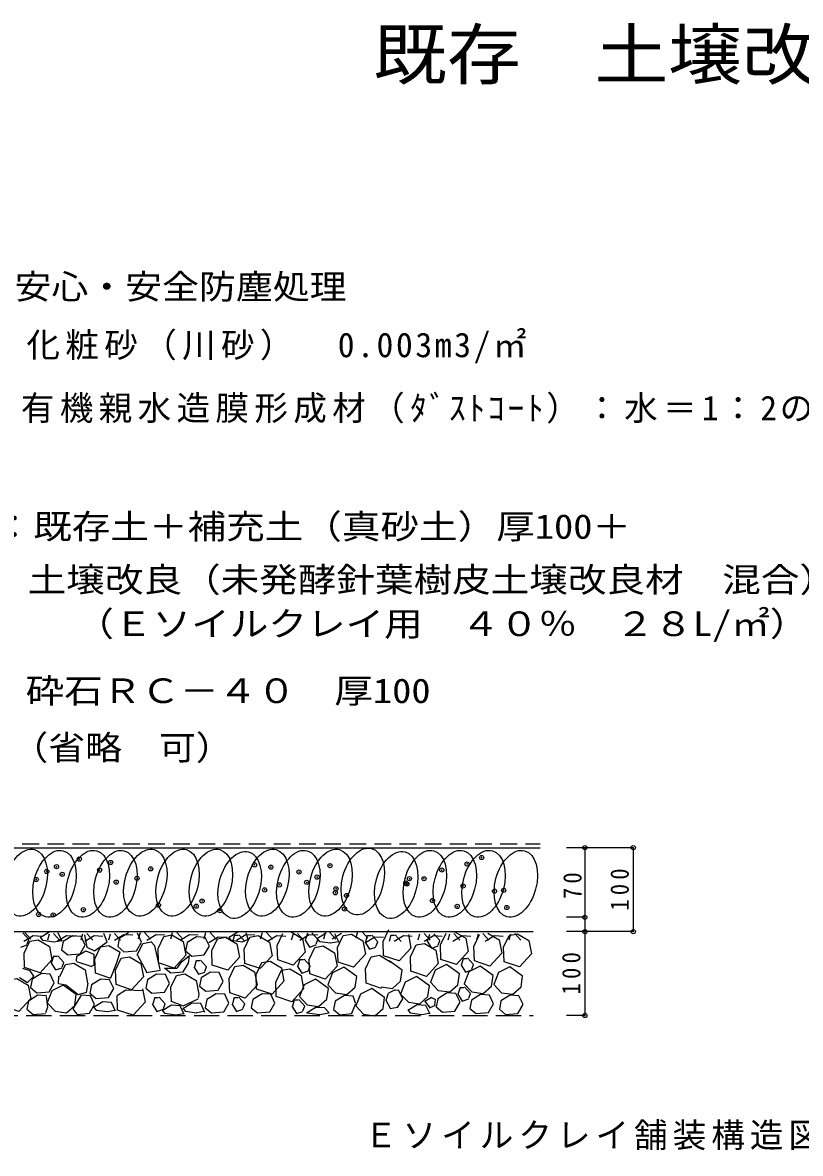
# Model space of a CAD drawing. Units: millimetres, scale not verified. Extents: x -1363 to 1069, y -479 to 869.
# Drawn here: x -881 to 46, y -479 to 869 of the extents above; entities that cross this region are included whole.
import ezdxf
from ezdxf.enums import TextEntityAlignment as Align

# ---------------------------------------------------------------- set-up
doc = ezdxf.new("R2010")
doc.units = ezdxf.units.MM
doc.header["$LTSCALE"] = 10
doc.header["$PDMODE"] = 32
doc.header["$PDSIZE"] = 5
doc.linetypes.add('DASHED2', pattern=[3, 2, -1])
doc.linetypes.add('DASHED3', pattern=[4, 3, -1])
doc.layers.add('0-1', color=7, linetype='Continuous')
doc.styles.add('ＭＳ ゴシック', font='')
doc.styles.get('ＭＳ ゴシック').set_extended_font_data('MS Gothic')

msp = doc.modelspace()

# ---------------------------------------------------------------- linework, layer by layer
at = {"layer": '0-1'}
for p, q in [((-1362.66, -114.57), (-264.15, -114.57)), ((-1356.71, -214.57), (-272.48, -214.57)), ((-871.28, -223.53), (-878.43, -215.59)), ((-849.29, -215.23), (-860.37, -222)), ((-728.61, -223.53), (-735.76, -215.59)), ((-690.2, -223.53), (-697.35, -215.59)), ((-650.42, -223.53), (-657.56, -215.59)), ((-624.44, -215.23), (-635.52, -222)), ((-583.2, -223.53), (-590.34, -215.59)), ((-507.75, -223.53), (-514.89, -215.59)), ((-481.78, -214.75), (-483.9, -222.16)), ((-469.34, -222.16), (-476.48, -214.22)), ((-868.65, -219.62), (-879.73, -226.39)), ((-858.18, -220.23), (-868.65, -219.62)), ((-859.8, -221.94), (-857.15, -225.12)), ((-857.15, -224.85), (-843.92, -226.7)), ((-849.42, -217.49), (-851.54, -224.9)), ((-836.98, -224.9), (-844.13, -216.96)), ((-834.92, -225.38), (-843.65, -226.97)), ((-828.87, -219.62), (-839.95, -226.39)), ((-833.89, -226.31), (-838.82, -215.84)), ((-818.4, -220.23), (-828.87, -219.62)), ((-809.64, -217.49), (-811.76, -224.9)), ((-795.94, -219.62), (-807.03, -226.39)), ((-797.2, -224.9), (-804.35, -216.96)), ((-785.47, -220.23), (-795.94, -219.62)), ((-776.72, -217.49), (-778.84, -224.9)), ((-764.28, -224.9), (-771.42, -216.96)), ((-760.27, -218.25), (-771.36, -225.02)), ((-765.81, -222.63), (-767.66, -232.48)), ((-754.73, -215.86), (-765.81, -222.63)), ((-749.81, -218.86), (-760.27, -218.25)), ((-745.49, -237.41), (-739.33, -226.94)), ((-744.38, -242.7), (-737.6, -228.54)), ((-739.33, -226.94), (-744.26, -216.47)), ((-741.05, -216.12), (-743.17, -223.53)), ((-737.6, -228.54), (-727.75, -226.69)), ((-721.86, -218.25), (-732.95, -225.02)), ((-711.4, -218.86), (-721.86, -218.25)), ((-719.66, -234.52), (-712.89, -220.36)), ((-712.89, -220.36), (-703.04, -218.51)), ((-702.64, -216.12), (-704.76, -223.53)), ((-703.04, -218.51), (-689.49, -226.52)), ((-682.08, -218.25), (-693.16, -225.02)), ((-689.49, -226.52), (-686.41, -242.52)), ((-671.61, -218.86), (-682.08, -218.25)), ((-662.86, -216.12), (-664.98, -223.53)), ((-647.79, -220.99), (-658.87, -227.76)), ((-637.32, -221.61), (-647.79, -220.99)), ((-634.95, -221.94), (-632.3, -225.12)), ((-632.3, -224.85), (-619.07, -226.7)), ((-628.56, -218.86), (-630.68, -226.27)), ((-628.3, -218.86), (-624.06, -218.86)), ((-614.86, -218.25), (-625.95, -225.02)), ((-616.12, -226.27), (-623.27, -218.33)), ((-604.39, -218.86), (-614.86, -218.25)), ((-595.64, -216.12), (-597.76, -223.53)), ((-577.82, -219.62), (-588.91, -226.39)), ((-567.36, -220.23), (-577.82, -219.62)), ((-558.6, -217.49), (-560.72, -224.9)), ((-546.16, -224.9), (-553.31, -216.96)), ((-539.41, -218.25), (-550.5, -225.02)), ((-544.5, -223.93), (-538.94, -232.94)), ((-541.59, -216.52), (-543.7, -223.93)), ((-528.94, -218.86), (-539.41, -218.25)), ((-519.16, -216.53), (-530.24, -223.3)), ((-529.68, -223.24), (-527.03, -226.42)), ((-527.03, -226.15), (-513.79, -228)), ((-520.19, -216.12), (-522.31, -223.53)), ((-504.79, -226.68), (-513.53, -228.27)), ((-501, -216.88), (-512.08, -223.65)), ((-503.77, -227.61), (-508.69, -217.14)), ((-473.01, -226.53), (-467.46, -235.53)), ((-461.22, -220.99), (-472.3, -227.76)), ((-470.1, -219.12), (-472.22, -226.53)), ((-469.84, -219.12), (-465.6, -219.12)), ((-450.75, -221.61), (-461.22, -220.99)), ((-442, -218.86), (-444.11, -226.27)), ((-441.73, -218.86), (-437.49, -218.86)), ((-426.92, -219.62), (-438.01, -226.39)), ((-429.55, -226.27), (-436.7, -218.33)), ((-416.46, -220.23), (-426.92, -219.62)), ((-407.7, -217.49), (-409.82, -224.9)), ((-395.26, -224.9), (-402.41, -216.96)), ((-391.26, -219.62), (-402.34, -226.39)), ((-398.93, -225.23), (-393.37, -234.24)), ((-396.02, -217.82), (-398.14, -225.23)), ((-380.79, -220.23), (-391.26, -219.62)), ((-372.03, -217.49), (-374.15, -224.9)), ((-356.96, -219.62), (-368.04, -226.39)), ((-359.59, -224.9), (-366.74, -216.96)), ((-346.49, -220.23), (-356.96, -219.62)), ((-337.74, -217.49), (-339.85, -224.9)), ((-325.3, -224.9), (-332.44, -216.96)), ((-318.55, -219.62), (-329.63, -226.39)), ((-308.08, -220.23), (-318.55, -219.62)), ((-299.33, -217.49), (-301.44, -224.9)), ((-286.88, -224.9), (-294.03, -216.96)), ((-883.36, -232.94), (-875.68, -230.29)), ((-767.66, -232.48), (-760.27, -238.64)), ((-760.27, -238.64), (-745.49, -237.41)), ((-719.05, -251.76), (-719.66, -234.52)), ((-686.41, -242.52), (-700.57, -257.92)), ((-538.94, -232.94), (-531.26, -230.29)), ((-467.46, -235.53), (-459.78, -232.89)), ((-393.37, -234.24), (-385.7, -231.59)), ((-847.33, -251.23), (-841.77, -260.23)), ((-844.42, -243.82), (-846.53, -251.23)), ((-844.15, -243.82), (-839.92, -243.82)), ((-836.8, -267.96), (-830.03, -253.8)), ((-798.05, -256.62), (-816.52, -250.46)), ((-770.35, -260.51), (-763.58, -246.35)), ((-763.58, -246.35), (-753.73, -244.51)), ((-753.73, -244.51), (-740.18, -252.51)), ((-744.01, -242.62), (-733.51, -262.28)), ((-740.18, -252.51), (-737.1, -268.52)), ((-700.57, -257.92), (-719.05, -251.76)), ((-689.6, -262.56), (-683.44, -252.09)), ((-674.16, -249.01), (-676.27, -256.43)), ((-673.89, -249.01), (-669.66, -249.01)), ((-602.69, -265.71), (-595.91, -251.55)), ((-595.91, -251.55), (-586.06, -249.7)), ((-586.06, -249.7), (-572.52, -257.71)), ((-553.6, -255.13), (-548.04, -264.13)), ((-550.68, -247.72), (-552.8, -255.13)), ((-550.42, -247.72), (-546.18, -247.72)), ((-455.6, -242.75), (-442.05, -250.76)), ((-358.64, -253.83), (-353.08, -262.83)), ((-355.73, -246.42), (-357.85, -253.83)), ((-355.46, -246.42), (-351.23, -246.42)), ((-841.77, -260.23), (-834.09, -257.58)), ((-769.73, -277.75), (-770.35, -260.51)), ((-737.1, -268.52), (-751.26, -283.91)), ((-733.78, -263.09), (-716.81, -260.39)), ((-711.77, -257.63), (-704.38, -263.79)), ((-710.35, -258.24), (-696.62, -257.97)), ((-704.38, -263.79), (-689.6, -262.56)), ((-677.07, -256.43), (-671.51, -265.43)), ((-671.51, -265.43), (-663.83, -262.78)), ((-602.07, -282.95), (-602.69, -265.71)), ((-572.52, -257.71), (-569.44, -273.72)), ((-548.04, -264.13), (-540.36, -261.48)), ((-353.08, -262.83), (-345.4, -260.18)), ((-832.56, -278.53), (-846.11, -285.31)), ((-817.17, -289.62), (-832.56, -278.53)), ((-751.26, -283.91), (-769.73, -277.75)), ((-583.6, -289.11), (-602.07, -282.95)), ((-569.44, -273.72), (-583.6, -289.11)), ((-359.48, -281.04), (-361.6, -288.45)), ((-359.22, -281.04), (-354.98, -281.04)), ((-846.11, -285.31), (-851.65, -299.47)), ((-819.01, -302.55), (-817.17, -289.62)), ((-800.15, -290.99), (-810.61, -290.37)), ((-795.22, -301.46), (-800.15, -290.99)), ((-767.97, -290.28), (-758.01, -283.82)), ((-757.74, -284.09), (-738.09, -284.63)), ((-723.54, -293.2), (-725.66, -300.62)), ((-723.28, -293.2), (-719.04, -293.2)), ((-671.04, -288.94), (-671.58, -294.05)), ((-628.67, -293.2), (-630.78, -300.62)), ((-628.4, -293.2), (-624.17, -293.2)), ((-557.18, -295.8), (-559.3, -303.22)), ((-556.92, -295.8), (-552.68, -295.8)), ((-483.99, -299.83), (-486.93, -291.41)), ((-447.73, -296.13), (-444.79, -287.83)), ((-436.75, -283.87), (-444.67, -287.83)), ((-437.13, -283.87), (-432.79, -284.38)), ((-393.37, -293.22), (-401.31, -297.98)), ((-388.34, -295.87), (-393.9, -293.22)), ((-389.4, -301.69), (-388.87, -295.34)), ((-851.65, -299.47), (-842.41, -309.32)), ((-842.41, -309.32), (-828.87, -311.17)), ((-828.87, -311.17), (-819.01, -302.55)), ((-801.38, -311.92), (-795.22, -301.46)), ((-785.6, -298.41), (-796.68, -305.18)), ((-796.11, -305.12), (-793.47, -308.3)), ((-793.47, -308.03), (-780.23, -309.88)), ((-775.13, -299.03), (-785.6, -298.41)), ((-771.23, -308.56), (-779.97, -310.15)), ((-770.21, -309.49), (-775.13, -299.03)), ((-726.46, -300.62), (-720.9, -309.62)), ((-720.9, -309.62), (-713.22, -306.97)), ((-703.72, -302.31), (-714.8, -309.08)), ((-714.23, -309.02), (-711.59, -312.2)), ((-693.25, -302.92), (-703.72, -302.31)), ((-688.33, -313.39), (-693.25, -302.92)), ((-679.02, -299.71), (-690.11, -306.48)), ((-689.54, -306.42), (-686.89, -309.6)), ((-686.89, -309.33), (-673.66, -311.18)), ((-668.56, -300.32), (-679.02, -299.71)), ((-664.65, -309.86), (-673.39, -311.45)), ((-663.63, -310.79), (-668.56, -300.32)), ((-631.58, -300.62), (-626.02, -309.62)), ((-626.02, -309.62), (-618.34, -306.97)), ((-560.09, -303.22), (-554.54, -312.22)), ((-554.54, -312.22), (-546.86, -309.57)), ((-520.7, -305.66), (-515.94, -310.96)), ((-488.46, -311.84), (-483.87, -300.22)), ((-442.62, -306.22), (-447.48, -296.52)), ((-442.75, -306.22), (-434.07, -304.56)), ((-421.17, -308.57), (-418.52, -311.75)), ((-401.84, -297.19), (-395.22, -305.93)), ((-395.26, -312.95), (-400.18, -302.48)), ((-395.75, -305.4), (-388.87, -302.22)), ((-816.15, -313.15), (-801.38, -311.92)), ((-711.59, -311.93), (-698.35, -313.78)), ((-689.35, -312.46), (-698.08, -314.05)), ((-541.35, -311.22), (-527.06, -313.34)), ((-527.06, -313.34), (-515.67, -311.22)), ((-418.52, -311.49), (-405.28, -313.34)), ((-396.28, -312.02), (-405.02, -313.6))]:
    msp.add_line(p, q, dxfattribs=at)
at = {"layer": '0-1', "linetype": 'DASHED2'}
msp.add_line((-1361.52, -110.01), (-264.15, -110.01), dxfattribs=at)
at = {"layer": '0-1', "color": 4}
for p, q in [((-210.7, -114.57), (-232.64, -114.57)), ((-152.98, -114.57), (-210.67, -114.57)), ((-210.7, -197.45), (-232.64, -197.45)), ((-210.67, -214.57), (-232.61, -214.57)), ((-152.98, -214.57), (-210.67, -214.57)), ((-210.67, -314.57), (-232.61, -314.57))]:
    msp.add_line(p, q, dxfattribs=at)
at = {"layer": '0-1', "color": 5}
for p, q in [((-210.7, -114.57), (-210.7, -197.45)), ((-152.98, -114.57), (-152.98, -214.57)), ((-210.67, -134.38), (-210.67, -214.57)), ((-210.67, -214.57), (-210.67, -314.57))]:
    msp.add_line(p, q, dxfattribs=at)
at = {"layer": '0-1', "linetype": 'DASHED3'}
msp.add_line((-1356.71, -314.57), (-272.48, -314.57), dxfattribs=at)
at = {"layer": '0-1'}
for points in [[(-560.77, -214.98), (-547.22, -222.99), (-544.14, -239), (-558.3, -254.39), (-576.78, -248.23), (-577.39, -230.99), (-570.62, -216.83)], [(-421.12, -218.12), (-418.04, -234.13), (-432.2, -249.53), (-450.67, -243.37), (-451.29, -226.13), (-444.52, -211.97)], [(-366.32, -214.43), (-352.77, -222.43), (-349.7, -238.44), (-363.86, -253.84), (-382.33, -247.68), (-382.94, -230.44), (-376.17, -216.28)], [(-875.68, -229.49), (-873.57, -223.93), (-880.71, -215.99)], [(-807.35, -218.35), (-804.6, -233), (-795.44, -237.58), (-780.48, -226.9), (-784.14, -216.82)], [(-717.08, -259.86), (-723.28, -231.31), (-728.12, -226.47)], [(-619.34, -226.74), (-612.07, -223.51), (-614.49, -215.97)], [(-531.26, -229.49), (-529.14, -223.93), (-536.29, -215.99)], [(-459.78, -232.09), (-457.66, -226.53), (-464.81, -218.59)], [(-385.7, -230.79), (-383.58, -225.23), (-390.72, -217.29)], [(-326.3, -216.28), (-312.75, -224.28), (-309.67, -240.29), (-323.83, -255.68), (-342.31, -249.53), (-342.92, -232.29), (-336.15, -218.12)], [(-816.81, -249.8), (-816.5, -243.99), (-805.82, -237.28), (-796.35, -241.55), (-796.35, -254.68), (-798.49, -255.9)], [(-775.82, -270.41), (-794.29, -264.25), (-794.9, -247.01), (-788.13, -232.85)], [(-788.13, -232.85), (-778.28, -231), (-764.73, -239.01)], [(-776.05, -269.82), (-769.05, -252.59), (-764.74, -238.85)], [(-834.09, -256.79), (-831.98, -251.23), (-839.12, -243.29)], [(-830.03, -253.8), (-820.18, -251.95), (-806.63, -259.96), (-803.55, -275.97)], [(-696.35, -257.7), (-691.5, -250.43), (-682.62, -243.43), (-683.69, -252.05)], [(-663.83, -261.99), (-661.71, -256.43), (-668.86, -248.49)], [(-540.36, -260.69), (-538.24, -255.13), (-545.39, -247.19)], [(-453.14, -282.16), (-471.61, -276), (-472.22, -258.76), (-465.45, -244.6), (-455.6, -242.75)], [(-453.75, -280.31), (-440.21, -282.16), (-430.36, -273.54), (-428.51, -260.61), (-443.9, -249.53)], [(-345.4, -259.39), (-343.29, -253.83), (-350.43, -245.89)], [(-884.89, -269.33), (-875.43, -275.14), (-867.8, -267.5), (-872.07, -261.4), (-880.92, -258.65)], [(-803.38, -276.05), (-805.21, -287.04), (-814.67, -289.79), (-829.63, -278.49), (-838.18, -276.66), (-837.88, -267.81)], [(-703.71, -298.14), (-704.33, -280.9), (-697.55, -266.74)], [(-697.55, -266.74), (-687.7, -264.89), (-674.15, -272.9), (-671.08, -288.91)], [(-738.24, -282.76), (-735.16, -298.77), (-749.32, -314.16), (-767.79, -308), (-768.41, -290.76)], [(-349.16, -294.01), (-347.04, -288.45), (-354.19, -280.51)], [(-852.54, -291.09), (-863.01, -290.47), (-874.09, -297.25)], [(-852.84, -291.93), (-851.31, -304.44), (-853.75, -311.16)], [(-816.2, -312.99), (-820.78, -306.58), (-810.7, -290.1)], [(-713.22, -306.18), (-711.1, -300.62), (-718.25, -292.68)], [(-704.16, -297.28), (-689.62, -302.94), (-671.58, -294.59)], [(-618.34, -306.18), (-616.22, -300.62), (-623.37, -292.68)], [(-546.86, -308.78), (-544.74, -303.22), (-551.89, -295.27)], [(-487, -291.4), (-497.47, -290.78), (-508.55, -297.55), (-510.4, -307.4), (-503.01, -313.56), (-488.23, -312.33)], [(-434.05, -304.94), (-427.89, -294.47), (-432.82, -284.01)], [(-362.4, -288.45), (-356.84, -297.46), (-349.16, -294.81)], [(-874.09, -297.25), (-875.94, -307.1), (-868.55, -313.25), (-853.77, -312.02)], [(-520.87, -305.56), (-531.33, -304.94), (-542.42, -311.71)], [(-400.18, -302.48), (-410.65, -301.86), (-421.73, -308.64)]]:
    msp.add_lwpolyline(points, dxfattribs=at)
for points in [[(-872.55, -226.07), (-862.7, -224.23), (-849.15, -232.23), (-846.07, -248.24), (-860.23, -263.63), (-878.7, -257.47), (-879.32, -240.23)], [(-832.81, -226.39), (-834.65, -236.24), (-827.27, -242.39), (-812.49, -241.16), (-806.33, -230.7), (-811.26, -220.23), (-821.72, -219.61)], [(-684.92, -227.62), (-686.77, -237.47), (-679.38, -243.63), (-664.61, -242.4), (-658.45, -231.93), (-663.37, -221.46), (-673.84, -220.84)], [(-648.87, -222.99), (-639.02, -221.15), (-625.48, -229.15), (-622.4, -245.16), (-636.56, -260.55), (-655.03, -254.39), (-655.65, -237.15)], [(-610.05, -221.14), (-600.2, -219.3), (-586.66, -227.3), (-583.58, -243.31), (-597.74, -258.7), (-616.21, -252.55), (-616.83, -235.31)], [(-488.85, -217.51), (-475.3, -225.51), (-472.22, -241.52), (-486.39, -256.92), (-504.86, -250.76), (-505.47, -233.52), (-498.7, -219.36)], [(-402.03, -228.59), (-388.49, -236.6), (-385.41, -252.61), (-399.57, -268), (-418.04, -261.84), (-418.66, -244.6), (-411.88, -230.44)], [(-291.06, -217.13), (-277.51, -225.13), (-274.43, -241.14), (-288.59, -256.53), (-307.06, -250.38), (-307.68, -233.14), (-300.91, -218.98)], [(-522.71, -231.67), (-509.17, -239.68), (-506.09, -255.68), (-520.25, -271.08), (-538.72, -264.92), (-539.34, -247.68), (-532.57, -233.52)], [(-627.92, -256.27), (-618.07, -254.42), (-604.53, -262.42), (-601.45, -278.43), (-615.61, -293.82), (-634.08, -287.67), (-634.7, -270.43)], [(-375.56, -253.84), (-389.1, -260.61), (-394.64, -274.77), (-385.41, -284.62), (-371.86, -286.47), (-362.01, -277.85), (-360.16, -264.92)], [(-335.53, -255.68), (-349.08, -262.46), (-354.62, -276.62), (-345.39, -286.47), (-331.84, -288.32), (-321.99, -279.7), (-320.14, -266.77)], [(-869.78, -271.37), (-871.63, -281.22), (-864.24, -287.38), (-849.46, -286.14), (-843.3, -275.68), (-848.23, -265.21), (-858.7, -264.59)], [(-732.37, -271.98), (-734.22, -281.83), (-726.83, -287.99), (-712.05, -286.76), (-705.89, -276.29), (-710.82, -265.83), (-721.29, -265.21)], [(-668.29, -269.52), (-670.14, -279.37), (-662.75, -285.53), (-647.97, -284.3), (-641.81, -273.83), (-646.74, -263.36), (-657.2, -262.75)], [(-572.47, -260.58), (-562.62, -258.73), (-549.07, -266.74), (-545.99, -282.75), (-560.15, -298.14), (-578.62, -291.98), (-579.24, -274.74)], [(-498.08, -256.92), (-511.63, -263.69), (-517.17, -277.85), (-507.94, -287.7), (-494.39, -289.55), (-484.54, -280.93), (-482.69, -268)], [(-411.27, -268), (-424.81, -274.77), (-430.36, -288.93), (-421.12, -298.78), (-407.57, -300.63), (-397.72, -292.01), (-395.87, -279.08)], [(-300.29, -256.53), (-313.84, -263.31), (-319.38, -277.47), (-310.14, -287.32), (-296.6, -289.17), (-286.74, -280.55), (-284.9, -267.62)], [(-897.81, -272.29), (-887.96, -270.44), (-874.41, -278.44), (-871.33, -294.45), (-885.5, -309.85), (-903.97, -303.69), (-904.58, -286.45)], [(-798.92, -278.14), (-800.77, -288), (-793.38, -294.15), (-778.6, -292.92), (-772.44, -282.45), (-777.37, -271.99), (-787.83, -271.37)], [(-531.95, -271.08), (-545.5, -277.85), (-551.04, -292.01), (-541.8, -301.86), (-528.26, -303.71), (-518.4, -295.09), (-516.56, -282.16)], [(-464.84, -282.16), (-478.38, -288.93), (-483.92, -303.09), (-474.69, -312.95), (-461.14, -314.79), (-451.29, -306.17), (-449.44, -293.24)], [(-661.51, -295.4), (-663.36, -305.25), (-655.97, -311.41), (-641.19, -310.17), (-635.03, -299.71), (-639.96, -289.24), (-650.43, -288.62)], [(-606.67, -295.4), (-608.52, -305.25), (-601.13, -311.41), (-586.35, -310.17), (-580.19, -299.71), (-585.12, -289.24), (-595.59, -288.62)], [(-364.47, -288.32), (-374.94, -287.7), (-386.02, -294.47), (-387.87, -304.33), (-380.48, -310.48), (-365.7, -309.25), (-359.55, -298.78)], [(-324.45, -290.16), (-334.92, -289.55), (-346, -296.32), (-347.85, -306.17), (-340.46, -312.33), (-325.68, -311.1), (-319.52, -300.63)], [(-289.21, -291.01), (-299.68, -290.4), (-310.76, -297.17), (-312.61, -307.02), (-305.22, -313.18), (-290.44, -311.95), (-284.28, -301.48)]]:
    msp.add_lwpolyline(points, close=True, dxfattribs=at)
at = {"layer": '0-1', "color": 4}
for centre in [(-877.41, -156.19), (-843.12, -157.56), (-803.34, -157.56), (-770.41, -157.56), (-734.74, -156.19), (-696.33, -156.19), (-656.55, -156.19), (-622.26, -158.93), (-589.33, -156.19), (-552.29, -157.56), (-513.88, -156.19), (-475.47, -154.82), (-435.69, -158.93), (-401.39, -157.56), (-365.73, -157.56), (-331.43, -157.56), (-293.02, -157.56)]:
    msp.add_ellipse(centre, major_axis=(10.55, 39.39), ratio=0.6, dxfattribs=at)
at = {"layer": '0-1', "color": 5}
for p in [(-210.7, -114.57), (-152.98, -114.57), (-210.7, -197.45), (-210.67, -214.57), (-152.98, -214.57), (-210.67, -314.57)]:
    msp.add_point(p, dxfattribs=at)
at = {"layer": '0-1', "color": 4}
for p in [(-840.64, -137.2), (-813.49, -128.11), (-776.04, -132.11), (-604.55, -135.04), (-514.6, -135.87), (-351.15, -133.95), (-333.77, -126.28), (-852.34, -142.9), (-833.88, -146.29), (-789.24, -141.25), (-728.34, -139.79), (-585.1, -137.74), (-551.49, -143.53), (-529.9, -149.56), (-381.23, -141.16), (-864.79, -152.42), (-769.52, -155.54), (-744.68, -151.11), (-575.07, -158.9), (-542.37, -155.86), (-507.36, -163.51), (-424.18, -156.69), (-422.93, -157.85), (-419.96, -151.52), (-402.51, -151.41), (-355.83, -160.13), (-592.47, -164.84), (-508.18, -168.26), (-494.89, -171.49), (-392.37, -177.5), (-318.38, -166.35), (-307.54, -165.41), (-808.68, -188.49), (-719.09, -183.02), (-674.13, -184.24), (-667.1, -178.03), (-645.9, -189.49), (-497.24, -187.65), (-362.9, -184.51), (-303.77, -185.83), (-861.96, -194.04), (-844.64, -194.7)]:
    msp.add_point(p, dxfattribs=at)

# ---------------------------------------------------------------- texts
at = {"layer": '0-1', "color": 2, "style": 'ＭＳ ゴシック', "width": 1.1}
msp.add_text('既存\u3000土壌改良', height=58.65, dxfattribs=at).set_placement((-463.14, 783.85), align=Align.BOTTOM_LEFT)
at = {"layer": '0-1', "style": 'ＭＳ ゴシック'}
for s, width, p in [('表面処理工：安心・安全防塵処理', 1.1, (-1154.83, 530.64)), ('表\u3000層\u3000工：既存土＋補充土（真砂土）厚100＋', 1.15, (-1144.52, 244.82)), ('\u3000\u3000\u3000\u3000\u3000\u3000土壌改良（未発酵針葉樹皮土壌改良材\u3000混合）厚70', 1.15, (-1151.04, 181.41)), ('\u3000\u3000\u3000\u3000\u3000\u3000\u3000（Ｅソイルクレイ用\u3000４０％\u3000２８L/㎡）', 1.15, (-1140.15, 128.89)), ('下\u3000層\u3000工：砕石ＲＣ－４０\u3000厚100', 1.15, (-1153.55, 49.06)), ('（省略\u3000可）', 1.1, (-894.56, -18.71))]:
    msp.add_text(s, height=29.33, dxfattribs=dict(at, width=width)).set_placement(p, align=Align.BOTTOM_LEFT)
at = {"layer": '0-1', "char_height": 29.33, "attachment_point": 7, "style": 'ＭＳ ゴシック'}
for s, insert in [('\\T1.16;\u3000\u3000\u3000\u3000\u3000\u3000化粧砂（川砂）\u30000.003m3/㎡', (-1155.01, 462.9)), ('\\T1.16;有機親水造膜形成材（ﾀﾞｽﾄｺｰﾄ）：水＝1：2の希釈水0.3L/㎡', (-883.19, 387.71)), ('\\T1.15;Ｅソイルクレイ舗装構造図\u3000S=1/10', (-474.02, -478.85))]:
    msp.add_mtext(s, dxfattribs=dict(at, insert=insert))
at = {"layer": '0-1', "char_height": 21.99, "attachment_point": 7, "rotation": 90, "style": 'ＭＳ ゴシック'}
for s, insert in [('\\T1.36;\\W0.9;70', (-214.25, -175.66)), ('\\T1.37;\\W0.9;100', (-157.98, -189.57)), ('\\T1.38;\\W0.9;100', (-215.67, -289.57))]:
    msp.add_mtext(s, dxfattribs=dict(at, insert=insert))

doc.saveas('drawing.dxf')
